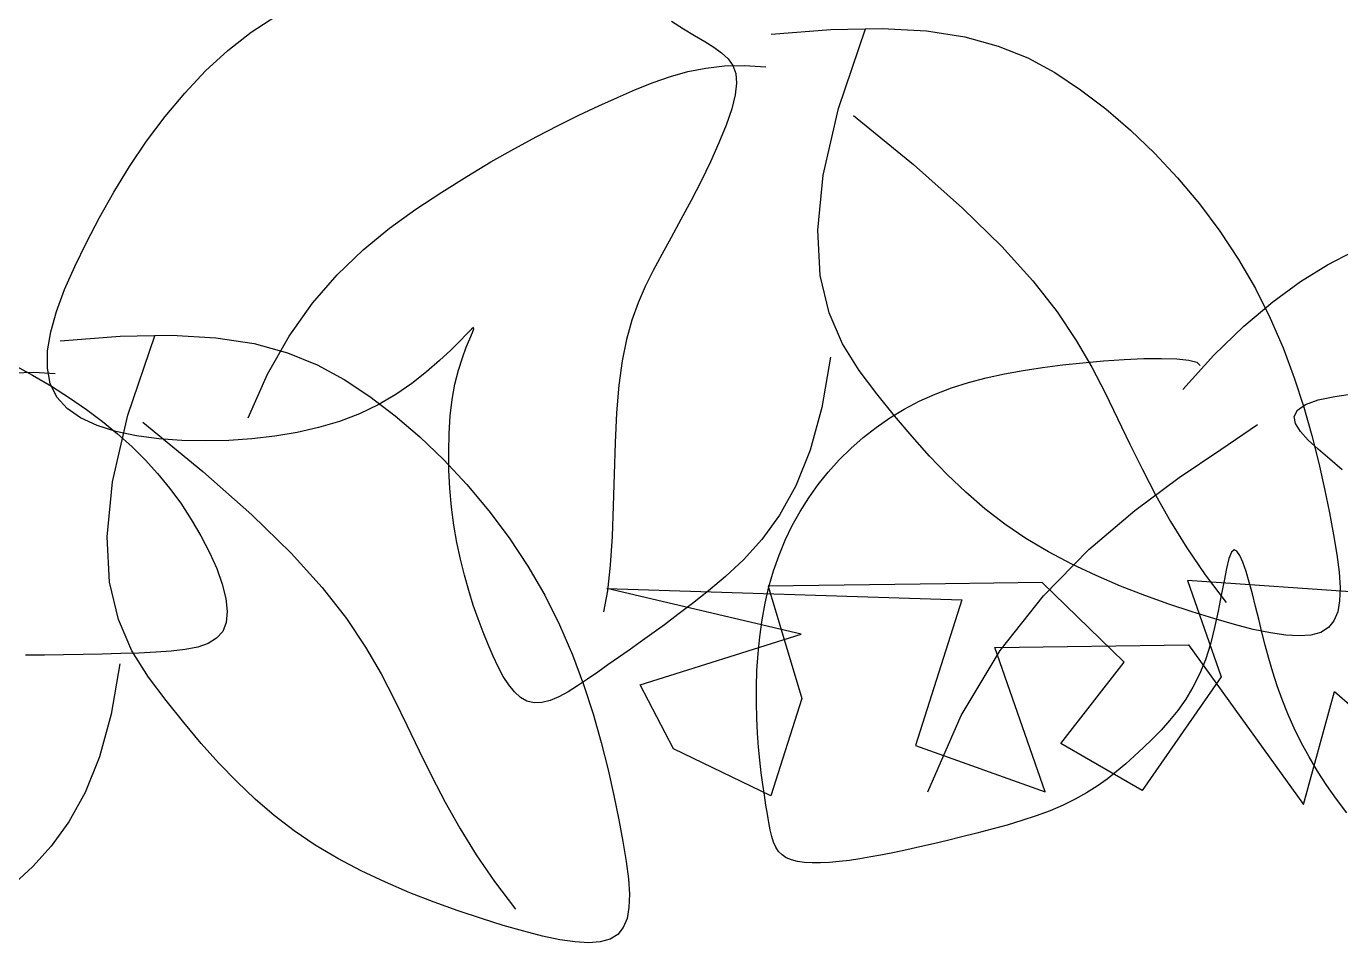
# Model space of a CAD drawing. Extents: x -1568 to -728, y -1287 to -990.
# Drawn here: x -1344.496 to -1343.192, y -1096.135 to -1095.226 of the extents above; entities that cross this region are included whole.
import ezdxf

# ---------------------------------------------------------------- set-up
doc = ezdxf.new("R2010")
doc.units = 0
doc.header["$LTSCALE"] = 5
doc.layers.get('0').update_dxf_attribs({"linetype": 'CONTINUOUS'})
for name, color, linetype in [('fz', 7, 'CONTINUOUS'), ('LH', 94, 'CONTINUOUS'), ('尺寸标注', 2, 'CONTINUOUS')]:
    doc.layers.add(name, color=color, linetype=linetype)

# ---------------------------------------------------------------- blocks, each defined once
blk = doc.blocks.new('15')
at = {"layer": 'LH', "color": 38}
for p, q in [((-0.37629, 1.03476), (-0.36014, 1.04545)), ((-0.3918, 1.02266), (-0.37629, 1.03476)), ((-0.09856, 1.04208), (-0.09064, 1.03707)), ((-0.09064, 1.03707), (-0.08329, 1.03251)), ((-0.03272, 1.03342), (0.0068, 1.03662)), ((0.0068, 1.03662), (0.04081, 1.03729)), ((0.01197, 0.98421), (0.02966, 1.03691)), ((0.04081, 1.03729), (0.07008, 1.03557)), ((0.07008, 1.03557), (0.09537, 1.03162)), ((-0.08329, 1.03251), (-0.07655, 1.02849)), ((-0.07655, 1.02849), (-0.07053, 1.02479)), ((0.09537, 1.03162), (0.11744, 1.02561)), ((0.11744, 1.02561), (0.13705, 1.01769)), ((-0.4065, 1.00918), (-0.3918, 1.02266)), ((-0.07053, 1.02479), (-0.06534, 1.02113)), ((-0.06534, 1.02113), (-0.06112, 1.01722)), ((-0.06112, 1.01722), (-0.05799, 1.01278)), ((0.13705, 1.01769), (0.15497, 1.008)), ((-0.42035, 0.9945), (-0.4065, 1.00918)), ((-0.09914, 1.00545), (-0.0876, 1.00866)), ((-0.0876, 1.00866), (-0.07574, 1.01102)), ((-0.07574, 1.01102), (-0.06336, 1.01241)), ((-0.06336, 1.01241), (-0.05022, 1.01273)), ((-0.05799, 1.01278), (-0.05606, 1.00751)), ((-0.05022, 1.01273), (-0.0361, 1.01188)), ((-0.1222, 0.99683), (-0.1106, 1.00147)), ((-0.1106, 1.00147), (-0.09914, 1.00545)), ((-0.05546, 1.00112), (-0.05631, 0.99334)), ((-0.05606, 1.00751), (-0.05546, 1.00112)), ((0.15497, 1.008), (0.17196, 0.99671)), ((-0.43335, 0.97889), (-0.42035, 0.9945)), ((-0.14665, 0.98597), (-0.13415, 0.99164)), ((-0.13415, 0.99164), (-0.1222, 0.99683)), ((-0.05631, 0.99334), (-0.05868, 0.98398)), ((0.17196, 0.99671), (0.18863, 0.98397)), ((-0.15972, 0.97979), (-0.14665, 0.98597)), ((-0.05868, 0.98398), (-0.06238, 0.97326)), ((0.00184, 0.94021), (0.01197, 0.98421)), ((0.18863, 0.98397), (0.20497, 0.96991)), ((-0.44549, 0.9626), (-0.43335, 0.97889)), ((-0.17338, 0.97305), (-0.15972, 0.97979)), ((0.02178, 0.97965), (0.06158, 0.94714)), ((-0.20245, 0.95766), (-0.18762, 0.96569)), ((-0.18762, 0.96569), (-0.17338, 0.97305)), ((-0.06238, 0.97326), (-0.06716, 0.96152)), ((0.20497, 0.96991), (0.22084, 0.95467)), ((-0.45676, 0.94588), (-0.44549, 0.9626)), ((-0.21786, 0.94891), (-0.20245, 0.95766)), ((-0.06716, 0.96152), (-0.07278, 0.94907)), ((-0.23386, 0.93937), (-0.21786, 0.94891)), ((-0.07278, 0.94907), (-0.079, 0.93625)), ((0.22084, 0.95467), (0.23608, 0.93837)), ((-0.46717, 0.92899), (-0.45676, 0.94588)), ((-0.25044, 0.929), (-0.23386, 0.93937)), ((-0.00184, 0.90377), (0.00184, 0.94021)), ((0.06158, 0.94714), (0.09394, 0.91842)), ((-0.079, 0.93625), (-0.08556, 0.92338)), ((0.23608, 0.93837), (0.25053, 0.92114)), ((-0.47669, 0.91217), (-0.46717, 0.92899)), ((-0.26756, 0.91768), (-0.25044, 0.929)), ((-0.08556, 0.92338), (-0.09223, 0.9108)), ((0.25053, 0.92114), (0.26404, 0.90312)), ((-0.28497, 0.90507), (-0.26756, 0.91768)), ((0.09394, 0.91842), (0.11988, 0.89296)), ((-0.48534, 0.89569), (-0.47669, 0.91217)), ((-0.30236, 0.89076), (-0.28497, 0.90507)), ((-0.09223, 0.9108), (-0.09875, 0.89883)), ((-0.0002, 0.87376), (-0.00184, 0.90377)), ((-0.49307, 0.87976), (-0.48534, 0.89569)), ((-0.09875, 0.89883), (-0.10491, 0.88768)), ((0.26404, 0.90312), (0.27645, 0.88444)), ((-0.31943, 0.87435), (-0.30236, 0.89076)), ((-0.10491, 0.88768), (-0.11065, 0.87705)), ((0.11988, 0.89296), (0.14039, 0.87023)), ((0.33515, 0.88086), (0.3522, 0.88973)), ((-0.49971, 0.86453), (-0.49307, 0.87976)), ((0.27645, 0.88444), (0.2876, 0.86523)), ((0.31742, 0.86987), (0.33515, 0.88086)), ((0.56242, 0.88081), (0.57536, 0.87375)), ((-0.33587, 0.85543), (-0.31943, 0.87435)), ((-0.11065, 0.87705), (-0.1159, 0.86654)), ((0.00565, 0.84906), (-0.0002, 0.87376)), ((0.14039, 0.87023), (0.15647, 0.84971)), ((0.29901, 0.85644), (0.31742, 0.86987)), ((0.57536, 0.87375), (0.58782, 0.86638)), ((-0.50504, 0.85008), (-0.49971, 0.86453)), ((-0.1159, 0.86654), (-0.12063, 0.85572)), ((0.2876, 0.86523), (0.29739, 0.84564)), ((0.58782, 0.86638), (0.59971, 0.85878)), ((-0.35138, 0.83361), (-0.33587, 0.85543)), ((-0.12063, 0.85572), (-0.12478, 0.8442)), ((0.27991, 0.84026), (0.29901, 0.85644)), ((0.59971, 0.85878), (0.61094, 0.85104)), ((-0.50886, 0.83654), (-0.50504, 0.85008)), ((-0.12478, 0.8442), (-0.12832, 0.83156)), ((0.01459, 0.82854), (0.00565, 0.84906)), ((0.15647, 0.84971), (0.16912, 0.83087)), ((0.29739, 0.84564), (0.3059, 0.82588)), ((0.61094, 0.85104), (0.62151, 0.84313)), ((0.62151, 0.84313), (0.63146, 0.835)), ((-0.51097, 0.82399), (-0.50886, 0.83654)), ((-0.46305, 0.83372), (-0.42903, 0.83438)), ((-0.42903, 0.83438), (-0.39977, 0.83266)), ((-0.23389, 0.83513), (-0.23848, 0.83041)), ((-0.23083, 0.83821), (-0.23389, 0.83513)), ((-0.23189, 0.83198), (-0.23013, 0.8361)), ((-0.22933, 0.83935), (-0.23083, 0.83821)), ((-0.23013, 0.8361), (-0.22919, 0.8386)), ((-0.22919, 0.8386), (-0.22933, 0.83935)), ((0.26012, 0.821), (0.27991, 0.84026)), ((0.63146, 0.835), (0.64083, 0.82658)), ((-0.50257, 0.83052), (-0.46305, 0.83372)), ((-0.45788, 0.78131), (-0.44019, 0.834)), ((-0.39977, 0.83266), (-0.37448, 0.82872)), ((-0.37448, 0.82872), (-0.35241, 0.82271)), ((-0.36566, 0.80848), (-0.35138, 0.83361)), ((-0.23848, 0.83041), (-0.2445, 0.8244)), ((-0.23677, 0.81943), (-0.2342, 0.82638)), ((-0.2342, 0.82638), (-0.23189, 0.83198)), ((-0.12832, 0.83156), (-0.13121, 0.81738)), ((0.02549, 0.81107), (0.01459, 0.82854)), ((0.16912, 0.83087), (0.17934, 0.81318)), ((0.3059, 0.82588), (0.31323, 0.80618)), ((0.64083, 0.82658), (0.64966, 0.81782)), ((-0.51115, 0.81254), (-0.51097, 0.82399)), ((-0.35241, 0.82271), (-0.3328, 0.81478)), ((-0.25184, 0.81749), (-0.2604, 0.81005)), ((-0.2445, 0.8244), (-0.25184, 0.81749)), ((-0.23935, 0.81126), (-0.23677, 0.81943)), ((-0.13121, 0.81738), (-0.13338, 0.80126)), ((0.00663, 0.81981), (0.00098, 0.78647)), ((0.17341, 0.81605), (0.18716, 0.81726)), ((0.18716, 0.81726), (0.20074, 0.8182)), ((0.20074, 0.8182), (0.21366, 0.8188)), ((0.21366, 0.8188), (0.22543, 0.819)), ((0.22543, 0.819), (0.23554, 0.81871)), ((0.23554, 0.81871), (0.2435, 0.81786)), ((0.23965, 0.79833), (0.26012, 0.821)), ((0.2435, 0.81786), (0.24881, 0.81639)), ((0.64966, 0.81782), (0.65797, 0.80867)), ((-0.5332, 0.80951), (-0.52006, 0.80983)), ((-0.52006, 0.80983), (-0.50595, 0.80898)), ((-0.50919, 0.8023), (-0.51115, 0.81254)), ((-0.37841, 0.77964), (-0.36566, 0.80848)), ((-0.3328, 0.81478), (-0.31488, 0.8051)), ((-0.2604, 0.81005), (-0.27008, 0.80245)), ((-0.24166, 0.80202), (-0.23935, 0.81126)), ((0.03724, 0.79553), (0.02549, 0.81107)), ((0.1095, 0.8061), (0.12155, 0.80877)), ((0.12155, 0.80877), (0.13397, 0.81104)), ((0.13397, 0.81104), (0.14677, 0.81299)), ((0.14677, 0.81299), (0.15992, 0.81464)), ((0.15992, 0.81464), (0.17341, 0.81605)), ((0.17934, 0.81318), (0.18814, 0.7961)), ((0.24881, 0.81639), (0.25097, 0.81422)), ((0.65797, 0.80867), (0.66582, 0.79908)), ((-0.50489, 0.79336), (-0.50919, 0.8023)), ((-0.31488, 0.8051), (-0.29789, 0.79381)), ((-0.27008, 0.80245), (-0.28078, 0.79506)), ((-0.24347, 0.79183), (-0.24166, 0.80202)), ((-0.13338, 0.80126), (-0.13485, 0.78297)), ((0.08659, 0.79941), (0.09784, 0.803)), ((0.09784, 0.803), (0.1095, 0.8061)), ((0.31323, 0.80618), (0.3195, 0.78677)), ((-0.49813, 0.78581), (-0.50489, 0.79336)), ((-0.29789, 0.79381), (-0.28122, 0.78107)), ((-0.28078, 0.79506), (-0.2924, 0.78825)), ((-0.24476, 0.78087), (-0.24347, 0.79183)), ((0.04893, 0.78098), (0.03724, 0.79553)), ((0.06533, 0.79059), (0.07575, 0.79529)), ((0.07575, 0.79529), (0.08659, 0.79941)), ((0.18814, 0.7961), (0.1964, 0.7792)), ((0.32072, 0.78844), (0.32905, 0.79145)), ((0.32905, 0.79145), (0.34, 0.79386)), ((0.34, 0.79386), (0.35316, 0.79565)), ((0.66582, 0.79908), (0.67323, 0.78898)), ((-0.48915, 0.77957), (-0.49813, 0.78581)), ((-0.30484, 0.78233), (-0.318, 0.77733)), ((-0.2924, 0.78825), (-0.30484, 0.78233)), ((-0.13485, 0.78297), (-0.1358, 0.76306)), ((0.00098, 0.78647), (-0.00685, 0.75833)), ((0.04582, 0.77957), (0.05535, 0.78535)), ((0.05535, 0.78535), (0.06533, 0.79059)), ((0.31326, 0.78064), (0.31537, 0.78483)), ((0.31537, 0.78483), (0.32072, 0.78844)), ((0.3195, 0.78677), (0.32485, 0.76789)), ((0.67323, 0.78898), (0.68021, 0.77837)), ((-0.47827, 0.77455), (-0.48915, 0.77957)), ((-0.46581, 0.77065), (-0.47827, 0.77455)), ((-0.46801, 0.73731), (-0.45788, 0.78131)), ((-0.44807, 0.77675), (-0.40827, 0.74424)), ((-0.318, 0.77733), (-0.33178, 0.77321)), ((-0.28122, 0.78107), (-0.26487, 0.76701)), ((-0.24553, 0.76931), (-0.24476, 0.78087)), ((0.03673, 0.7733), (0.04582, 0.77957)), ((0.0605, 0.76721), (0.04893, 0.78098)), ((0.1964, 0.7792), (0.20454, 0.76232)), ((0.26471, 0.75878), (0.28901, 0.77516)), ((0.31405, 0.77592), (0.31326, 0.78064)), ((0.31727, 0.77068), (0.31405, 0.77592)), ((0.68021, 0.77837), (0.68662, 0.76747)), ((-0.4521, 0.76778), (-0.46581, 0.77065)), ((-0.43747, 0.76585), (-0.4521, 0.76778)), ((-0.42225, 0.76475), (-0.43747, 0.76585)), ((-0.40675, 0.7644), (-0.42225, 0.76475)), ((-0.37593, 0.76571), (-0.39127, 0.76471)), ((-0.36084, 0.76743), (-0.37593, 0.76571)), ((-0.34609, 0.76992), (-0.36084, 0.76743)), ((-0.33178, 0.77321), (-0.34609, 0.76992)), ((-0.26487, 0.76701), (-0.249, 0.75176)), ((-0.24582, 0.75733), (-0.24553, 0.76931)), ((0.01996, 0.75938), (0.02811, 0.76656)), ((0.02811, 0.76656), (0.03673, 0.7733)), ((0.0721, 0.7542), (0.0605, 0.76721)), ((0.32242, 0.76497), (0.31727, 0.77068)), ((0.32905, 0.75882), (0.32242, 0.76497)), ((0.32485, 0.76789), (0.32937, 0.74977)), ((0.68662, 0.76747), (0.69228, 0.75652)), ((-0.39127, 0.76471), (-0.40675, 0.7644)), ((-0.24562, 0.74511), (-0.24582, 0.75733)), ((-0.1358, 0.76306), (-0.13646, 0.74228)), ((-0.00685, 0.75833), (-0.01638, 0.73478)), ((0.01228, 0.75179), (0.01996, 0.75938)), ((0.20454, 0.76232), (0.21288, 0.74539)), ((0.23723, 0.74014), (0.26471, 0.75878)), ((0.33666, 0.75227), (0.32905, 0.75882)), ((0.69228, 0.75652), (0.69703, 0.74578)), ((-0.249, 0.75176), (-0.23377, 0.73546)), ((0.0051, 0.74381), (0.01228, 0.75179)), ((0.08388, 0.74193), (0.0721, 0.7542)), ((0.32937, 0.74977), (0.33319, 0.73263)), ((0.34479, 0.74536), (0.33666, 0.75227)), ((-0.40827, 0.74424), (-0.3759, 0.71551)), ((-0.24496, 0.73281), (-0.24562, 0.74511)), ((-0.13646, 0.74228), (-0.13706, 0.72137)), ((-0.00159, 0.73548), (0.0051, 0.74381)), ((0.09598, 0.73039), (0.08388, 0.74193)), ((0.20772, 0.71838), (0.23723, 0.74014)), ((0.21288, 0.74539), (0.22171, 0.72833)), ((0.69703, 0.74578), (0.70068, 0.73552)), ((-0.47169, 0.70086), (-0.46801, 0.73731)), ((-0.24385, 0.72061), (-0.24496, 0.73281)), ((-0.23377, 0.73546), (-0.21932, 0.71824)), ((-0.01638, 0.73478), (-0.02719, 0.71524)), ((-0.00778, 0.7268), (-0.00159, 0.73548)), ((0.10857, 0.71956), (0.09598, 0.73039)), ((0.33319, 0.73263), (0.33644, 0.71672)), ((0.70068, 0.73552), (0.70307, 0.72599)), ((-0.13706, 0.72137), (-0.13783, 0.70108)), ((-0.01346, 0.71779), (-0.00778, 0.7268)), ((0.22171, 0.72833), (0.23136, 0.71109)), ((0.70307, 0.72599), (0.70403, 0.71744)), ((-0.3759, 0.71551), (-0.34996, 0.69005)), ((-0.24231, 0.70869), (-0.24385, 0.72061)), ((-0.21932, 0.71824), (-0.20581, 0.70022)), ((-0.02719, 0.71524), (-0.03881, 0.69911)), ((-0.01862, 0.70844), (-0.01346, 0.71779)), ((0.12179, 0.70941), (0.10857, 0.71956)), ((0.17737, 0.69263), (0.20772, 0.71838)), ((0.33644, 0.71672), (0.33918, 0.70221)), ((0.70403, 0.71744), (0.70337, 0.71015)), ((-0.24037, 0.6972), (-0.24231, 0.70869)), ((-0.02327, 0.69877), (-0.01862, 0.70844)), ((0.13578, 0.69993), (0.12179, 0.70941)), ((0.23136, 0.71109), (0.24213, 0.69358)), ((0.70099, 0.70428), (0.69695, 0.69973)), ((0.70337, 0.71015), (0.70099, 0.70428)), ((-0.47005, 0.67085), (-0.47169, 0.70086)), ((-0.23806, 0.68616), (-0.24037, 0.6972)), ((-0.20581, 0.70022), (-0.1934, 0.68154)), ((-0.13783, 0.70108), (-0.139, 0.68214)), ((-0.03881, 0.69911), (-0.05081, 0.68581)), ((-0.0274, 0.68879), (-0.02327, 0.69877)), ((0.15065, 0.69109), (0.13578, 0.69993)), ((0.33918, 0.70221), (0.34135, 0.68916)), ((0.6914, 0.69632), (0.68446, 0.69386)), ((0.69695, 0.69973), (0.6914, 0.69632)), ((-0.34996, 0.69005), (-0.32946, 0.66733)), ((-0.03099, 0.6785), (-0.0274, 0.68879)), ((0.14735, 0.66201), (0.17737, 0.69263)), ((0.16619, 0.6829), (0.15065, 0.69109)), ((0.24213, 0.69358), (0.25432, 0.67574)), ((0.27006, 0.68651), (0.26845, 0.68007)), ((0.27171, 0.69069), (0.27006, 0.68651)), ((0.27347, 0.6923), (0.27171, 0.69069)), ((0.27533, 0.69152), (0.27347, 0.6923)), ((0.27728, 0.68868), (0.27533, 0.69152)), ((0.2793, 0.6841), (0.27728, 0.68868)), ((0.34135, 0.68916), (0.34282, 0.67754)), ((0.58308, 0.68859), (0.57061, 0.68851)), ((0.59583, 0.68874), (0.58308, 0.68859)), ((0.60865, 0.68896), (0.59583, 0.68874)), ((0.62134, 0.68924), (0.60865, 0.68896)), ((0.6337, 0.68957), (0.62134, 0.68924)), ((0.64555, 0.68995), (0.6337, 0.68957)), ((0.65669, 0.69041), (0.64555, 0.68995)), ((0.66697, 0.69109), (0.65669, 0.69041)), ((0.67628, 0.69218), (0.66697, 0.69109)), ((0.68446, 0.69386), (0.67628, 0.69218)), ((-0.23544, 0.67558), (-0.23806, 0.68616)), ((-0.1934, 0.68154), (-0.18224, 0.66233)), ((-0.139, 0.68214), (-0.14081, 0.6653)), ((-0.05081, 0.68581), (-0.06272, 0.67472)), ((-0.03405, 0.66791), (-0.03099, 0.6785)), ((0.18218, 0.67534), (0.16619, 0.6829)), ((0.26845, 0.68007), (0.26678, 0.67183)), ((0.28136, 0.67811), (0.2793, 0.6841)), ((0.28345, 0.67104), (0.28136, 0.67811)), ((-0.4642, 0.64615), (-0.47005, 0.67085)), ((-0.23258, 0.66547), (-0.23544, 0.67558)), ((-0.06272, 0.67472), (-0.07411, 0.66527)), ((0.19836, 0.66841), (0.18218, 0.67534)), ((0.25432, 0.67574), (0.26826, 0.6575)), ((0.26678, 0.67183), (0.26497, 0.66225)), ((0.28555, 0.6632), (0.28345, 0.67104)), ((0.34282, 0.67754), (0.34349, 0.66736)), ((-0.32946, 0.66733), (-0.31338, 0.64681)), ((-0.22952, 0.65582), (-0.23258, 0.66547)), ((-0.18224, 0.66233), (-0.17245, 0.64274)), ((-0.14081, 0.6653), (-0.14348, 0.6513)), ((-0.07411, 0.66527), (-0.08462, 0.65693)), ((-0.03657, 0.65705), (-0.03405, 0.66791)), ((0.11882, 0.62567), (0.14735, 0.66201)), ((0.21449, 0.6621), (0.19836, 0.66841)), ((0.23033, 0.6564), (0.21449, 0.6621)), ((0.26497, 0.66225), (0.26292, 0.65179)), ((0.28763, 0.65492), (0.28555, 0.6632)), ((0.34349, 0.66736), (0.34323, 0.65861)), ((-0.22633, 0.64665), (-0.22952, 0.65582)), ((-0.08462, 0.65693), (-0.09428, 0.6495)), ((-0.03859, 0.64598), (-0.03657, 0.65705)), ((0.24562, 0.65131), (0.23033, 0.6564)), ((0.26292, 0.65179), (0.26056, 0.64089)), ((0.28969, 0.64647), (0.28763, 0.65492)), ((0.34323, 0.65861), (0.34193, 0.65128)), ((-0.45526, 0.62563), (-0.4642, 0.64615)), ((-0.31338, 0.64681), (-0.30073, 0.62797)), ((-0.22304, 0.63796), (-0.22633, 0.64665)), ((-0.09428, 0.6495), (-0.10318, 0.64283)), ((-0.04015, 0.63482), (-0.03859, 0.64598)), ((0.26014, 0.64681), (0.24562, 0.65131)), ((0.27366, 0.64293), (0.26014, 0.64681)), ((0.29178, 0.6379), (0.28969, 0.64647)), ((0.33948, 0.64537), (0.33576, 0.64087)), ((0.34193, 0.65128), (0.33948, 0.64537)), ((-0.21973, 0.62975), (-0.22304, 0.63796)), ((-0.17245, 0.64274), (-0.16395, 0.62297)), ((-0.11145, 0.63679), (-0.11921, 0.63125)), ((-0.10318, 0.64283), (-0.11145, 0.63679)), ((-0.04127, 0.62366), (-0.04015, 0.63482)), ((0.26056, 0.64089), (0.25777, 0.63003)), ((0.2861, 0.63974), (0.27366, 0.64293)), ((0.29743, 0.63734), (0.2861, 0.63974)), ((0.29397, 0.62921), (0.29178, 0.6379)), ((0.3076, 0.63585), (0.29743, 0.63734)), ((0.31656, 0.63535), (0.3076, 0.63585)), ((0.32427, 0.63595), (0.31656, 0.63535)), ((0.33069, 0.63776), (0.32427, 0.63595)), ((0.33576, 0.64087), (0.33069, 0.63776)), ((-0.30073, 0.62797), (-0.2905, 0.61027)), ((-0.21643, 0.62205), (-0.21973, 0.62975)), ((-0.12656, 0.62607), (-0.13362, 0.62112)), ((-0.11921, 0.63125), (-0.12656, 0.62607)), ((0.25777, 0.63003), (0.25449, 0.61964)), ((0.29634, 0.6204), (0.29397, 0.62921)), ((-0.44436, 0.60817), (-0.45526, 0.62563)), ((-0.2131, 0.61495), (-0.21643, 0.62205)), ((-0.16395, 0.62297), (-0.15662, 0.60327)), ((-0.13362, 0.62112), (-0.14051, 0.61626)), ((-0.04199, 0.61259), (-0.04127, 0.62366)), ((0.09295, 0.58272), (0.11882, 0.62567)), ((0.25449, 0.61964), (0.25063, 0.6101)), ((0.29894, 0.61147), (0.29634, 0.6204)), ((-0.46321, 0.61691), (-0.46887, 0.58357)), ((-0.2905, 0.61027), (-0.2817, 0.5932)), ((-0.20969, 0.60855), (-0.2131, 0.61495)), ((-0.20613, 0.60298), (-0.20969, 0.60855)), ((-0.14731, 0.6114), (-0.154, 0.60668)), ((-0.14051, 0.61626), (-0.14731, 0.6114)), ((-0.04236, 0.60171), (-0.04199, 0.61259)), ((0.25063, 0.6101), (0.24626, 0.6014)), ((0.30185, 0.60241), (0.29894, 0.61147)), ((-0.43261, 0.59263), (-0.44436, 0.60817)), ((-0.20237, 0.59835), (-0.20613, 0.60298)), ((-0.16054, 0.60227), (-0.16688, 0.59836)), ((-0.154, 0.60668), (-0.16054, 0.60227)), ((-0.15662, 0.60327), (-0.15034, 0.58387)), ((-0.04241, 0.59112), (-0.04236, 0.60171)), ((0.24626, 0.6014), (0.24145, 0.59345)), ((0.30514, 0.59323), (0.30185, 0.60241)), ((-0.42092, 0.57807), (-0.43261, 0.59263)), ((-0.2817, 0.5932), (-0.27345, 0.5763)), ((-0.19836, 0.59476), (-0.20237, 0.59835)), ((-0.19404, 0.59232), (-0.19836, 0.59476)), ((-0.18935, 0.59116), (-0.19404, 0.59232)), ((-0.18426, 0.59133), (-0.18935, 0.59116)), ((-0.17878, 0.59271), (-0.18426, 0.59133)), ((-0.17297, 0.59511), (-0.17878, 0.59271)), ((-0.16688, 0.59836), (-0.17297, 0.59511)), ((-0.04218, 0.58091), (-0.04241, 0.59112)), ((0.24145, 0.59345), (0.23628, 0.58614)), ((0.30888, 0.58391), (0.30514, 0.59323)), ((-0.46887, 0.58357), (-0.47669, 0.55542)), ((-0.15034, 0.58387), (-0.145, 0.56499)), ((0.07092, 0.53231), (0.09295, 0.58272)), ((0.23628, 0.58614), (0.23082, 0.57939)), ((0.31311, 0.57447), (0.30888, 0.58391)), ((-0.40935, 0.5643), (-0.42092, 0.57807)), ((-0.27345, 0.5763), (-0.2653, 0.55941)), ((-0.0417, 0.57116), (-0.04218, 0.58091)), ((0.23082, 0.57939), (0.22516, 0.5731)), ((0.31783, 0.56496), (0.31311, 0.57447)), ((-0.145, 0.56499), (-0.14048, 0.54686)), ((-0.04101, 0.5619), (-0.0417, 0.57116)), ((0.21937, 0.56716), (0.21353, 0.5615)), ((0.22516, 0.5731), (0.21937, 0.56716)), ((0.32302, 0.55543), (0.31783, 0.56496)), ((-0.39775, 0.55129), (-0.40935, 0.5643)), ((-0.2653, 0.55941), (-0.25697, 0.54248)), ((-0.04016, 0.55315), (-0.04101, 0.5619)), ((0.21353, 0.5615), (0.20768, 0.55601)), ((-0.47669, 0.55542), (-0.48623, 0.53188)), ((-0.38597, 0.53903), (-0.39775, 0.55129)), ((-0.0392, 0.54492), (-0.04016, 0.55315)), ((0.20178, 0.55071), (0.19574, 0.54561)), ((0.20768, 0.55601), (0.20178, 0.55071)), ((0.32866, 0.54594), (0.32302, 0.55543)), ((-0.37386, 0.52749), (-0.38597, 0.53903)), ((-0.25697, 0.54248), (-0.24813, 0.52543)), ((-0.14048, 0.54686), (-0.13665, 0.52973)), ((-0.03816, 0.53722), (-0.0392, 0.54492)), ((0.18947, 0.54071), (0.18289, 0.53603)), ((0.19574, 0.54561), (0.18947, 0.54071)), ((0.33472, 0.53655), (0.32866, 0.54594)), ((-0.48623, 0.53188), (-0.49703, 0.51234)), ((-0.03709, 0.53006), (-0.03816, 0.53722)), ((0.17591, 0.53159), (0.16846, 0.52739)), ((0.18289, 0.53603), (0.17591, 0.53159)), ((0.34117, 0.52731), (0.33472, 0.53655)), ((-0.36127, 0.51665), (-0.37386, 0.52749)), ((-0.24813, 0.52543), (-0.23849, 0.50819)), ((-0.13665, 0.52973), (-0.13341, 0.51381)), ((-0.03603, 0.52347), (-0.03709, 0.53006)), ((-0.03502, 0.51744), (-0.03603, 0.52347)), ((0.16044, 0.52345), (0.15182, 0.51979)), ((0.16846, 0.52739), (0.16044, 0.52345)), ((0.348, 0.51829), (0.34117, 0.52731)), ((-0.34806, 0.5065), (-0.36127, 0.51665)), ((-0.13341, 0.51381), (-0.13066, 0.49931)), ((-0.03409, 0.51199), (-0.03502, 0.51744)), ((0.13312, 0.51319), (0.12331, 0.51023)), ((0.14267, 0.51637), (0.13312, 0.51319)), ((0.15182, 0.51979), (0.14267, 0.51637)), ((-0.49703, 0.51234), (-0.50866, 0.49621)), ((-0.33406, 0.49702), (-0.34806, 0.5065)), ((-0.23849, 0.50819), (-0.22772, 0.49068)), ((-0.03317, 0.50711), (-0.03409, 0.51199)), ((-0.03216, 0.50277), (-0.03317, 0.50711)), ((0.10339, 0.50486), (0.09353, 0.50242)), ((0.11336, 0.50746), (0.10339, 0.50486)), ((0.12331, 0.51023), (0.11336, 0.50746)), ((-0.50866, 0.49621), (-0.52065, 0.4829)), ((-0.3192, 0.48819), (-0.33406, 0.49702)), ((-0.13066, 0.49931), (-0.1285, 0.48625)), ((-0.03097, 0.49897), (-0.03216, 0.50277)), ((-0.02952, 0.49567), (-0.03097, 0.49897)), ((-0.0277, 0.49286), (-0.02952, 0.49567)), ((0.0657, 0.49588), (0.05711, 0.49396)), ((0.07462, 0.49794), (0.0657, 0.49588)), ((0.08391, 0.50012), (0.07462, 0.49794)), ((0.09353, 0.50242), (0.08391, 0.50012)), ((-0.30366, 0.48), (-0.3192, 0.48819)), ((-0.22772, 0.49068), (-0.21552, 0.47284)), ((-0.02543, 0.49053), (-0.0277, 0.49286)), ((-0.02261, 0.48865), (-0.02543, 0.49053)), ((-0.01918, 0.4872), (-0.02261, 0.48865)), ((-0.01515, 0.48616), (-0.01918, 0.4872)), ((0.01908, 0.48691), (0.01239, 0.48609)), ((0.02606, 0.48794), (0.01908, 0.48691)), ((0.03335, 0.48917), (0.02606, 0.48794)), ((0.04095, 0.4906), (0.03335, 0.48917)), ((0.04887, 0.4922), (0.04095, 0.4906)), ((0.05711, 0.49396), (0.04887, 0.4922)), ((-0.52065, 0.4829), (-0.53257, 0.47182)), ((-0.28767, 0.47244), (-0.30366, 0.48)), ((-0.1285, 0.48625), (-0.12703, 0.47464)), ((-0.01057, 0.4855), (-0.01515, 0.48616)), ((-0.00549, 0.48519), (-0.01057, 0.4855)), ((0.00007, 0.4852), (-0.00549, 0.48519)), ((0.00604, 0.48551), (0.00007, 0.4852)), ((0.01239, 0.48609), (0.00604, 0.48551)), ((-0.27149, 0.46551), (-0.28767, 0.47244)), ((-0.21552, 0.47284), (-0.20159, 0.45459)), ((-0.12703, 0.47464), (-0.12636, 0.46446)), ((-0.25536, 0.4592), (-0.27149, 0.46551)), ((-0.12636, 0.46446), (-0.12662, 0.4557)), ((-0.23952, 0.4535), (-0.25536, 0.4592)), ((-0.22422, 0.4484), (-0.23952, 0.4535)), ((-0.12662, 0.4557), (-0.12792, 0.44837)), ((-0.20971, 0.44391), (-0.22422, 0.4484)), ((-0.19619, 0.44003), (-0.20971, 0.44391)), ((-0.12792, 0.44837), (-0.13036, 0.44246)), ((-0.18374, 0.43684), (-0.19619, 0.44003)), ((-0.17241, 0.43444), (-0.18374, 0.43684)), ((-0.13916, 0.43485), (-0.14557, 0.43305)), ((-0.13408, 0.43796), (-0.13916, 0.43485)), ((-0.13036, 0.44246), (-0.13408, 0.43796)), ((-0.16225, 0.43294), (-0.17241, 0.43444)), ((-0.15328, 0.43244), (-0.16225, 0.43294)), ((-0.14557, 0.43305), (-0.15328, 0.43244))]:
    blk.add_line(p, q, dxfattribs=at)
blk = doc.blocks.new('LIM43')
at = {"color": 98}
for p, q in [((942288.5252, 2579500.7433), (942288.7175, 2579500.7566)), ((942288.7175, 2579500.7566), (942288.6841, 2579500.6612)), ((942288.7804, 2579500.6758), (942288.8615, 2579500.7547)), ((942288.8615, 2579500.7547), (942288.9575, 2579500.7534)), ((942289.2935, 2579500.7488), (942288.9412, 2579500.7376)), ((942288.9575, 2579500.7534), (942289.1335, 2579500.751)), ((942289.1335, 2579500.751), (942289.0999, 2579500.6395)), ((942289.1008, 2579500.7034), (942289.2935, 2579500.7488)), ((942288.9412, 2579500.7376), (942288.9873, 2579500.5931)), ((942288.7166, 2579500.6927), (942288.6024, 2579500.5344)), ((942288.9086, 2579500.6901), (942288.7166, 2579500.6927)), ((942289.2602, 2579500.6533), (942289.1008, 2579500.7034)), ((942288.8586, 2579500.5469), (942288.9086, 2579500.6901)), ((942288.8433, 2579500.595), (942288.7804, 2579500.6758)), ((942288.6841, 2579500.6612), (942288.7626, 2579500.5482)), ((942289.2273, 2579500.5898), (942289.2602, 2579500.6533)), ((942288.5719, 2579500.6467), (942288.41, 2579500.505)), ((942288.6024, 2579500.5344), (942288.5719, 2579500.6467)), ((942289.0999, 2579500.6395), (942289.1306, 2579500.5431)), ((942288.7626, 2579500.5482), (942288.8433, 2579500.595)), ((942288.9873, 2579500.5931), (942288.8586, 2579500.5469)), ((942289.1306, 2579500.5431), (942289.2273, 2579500.5898))]:
    blk.add_line(p, q, dxfattribs=at)

msp = doc.modelspace()

# ---------------------------------------------------------------- block references
at = {"layer": 'fz', "xscale": -1}
msp.add_blockref('LIM43', (940945.37338, -2580596.5326), dxfattribs=at)
at = {"layer": '尺寸标注', "color": 3, "xscale": 1.5, "yscale": 1.5, "zscale": 1.5}
for p in [(-1343.70811, -1096.784), (-1345.35243, -1096.8828)]:
    msp.add_blockref('15', p, dxfattribs=at)

doc.saveas('drawing.dxf')
